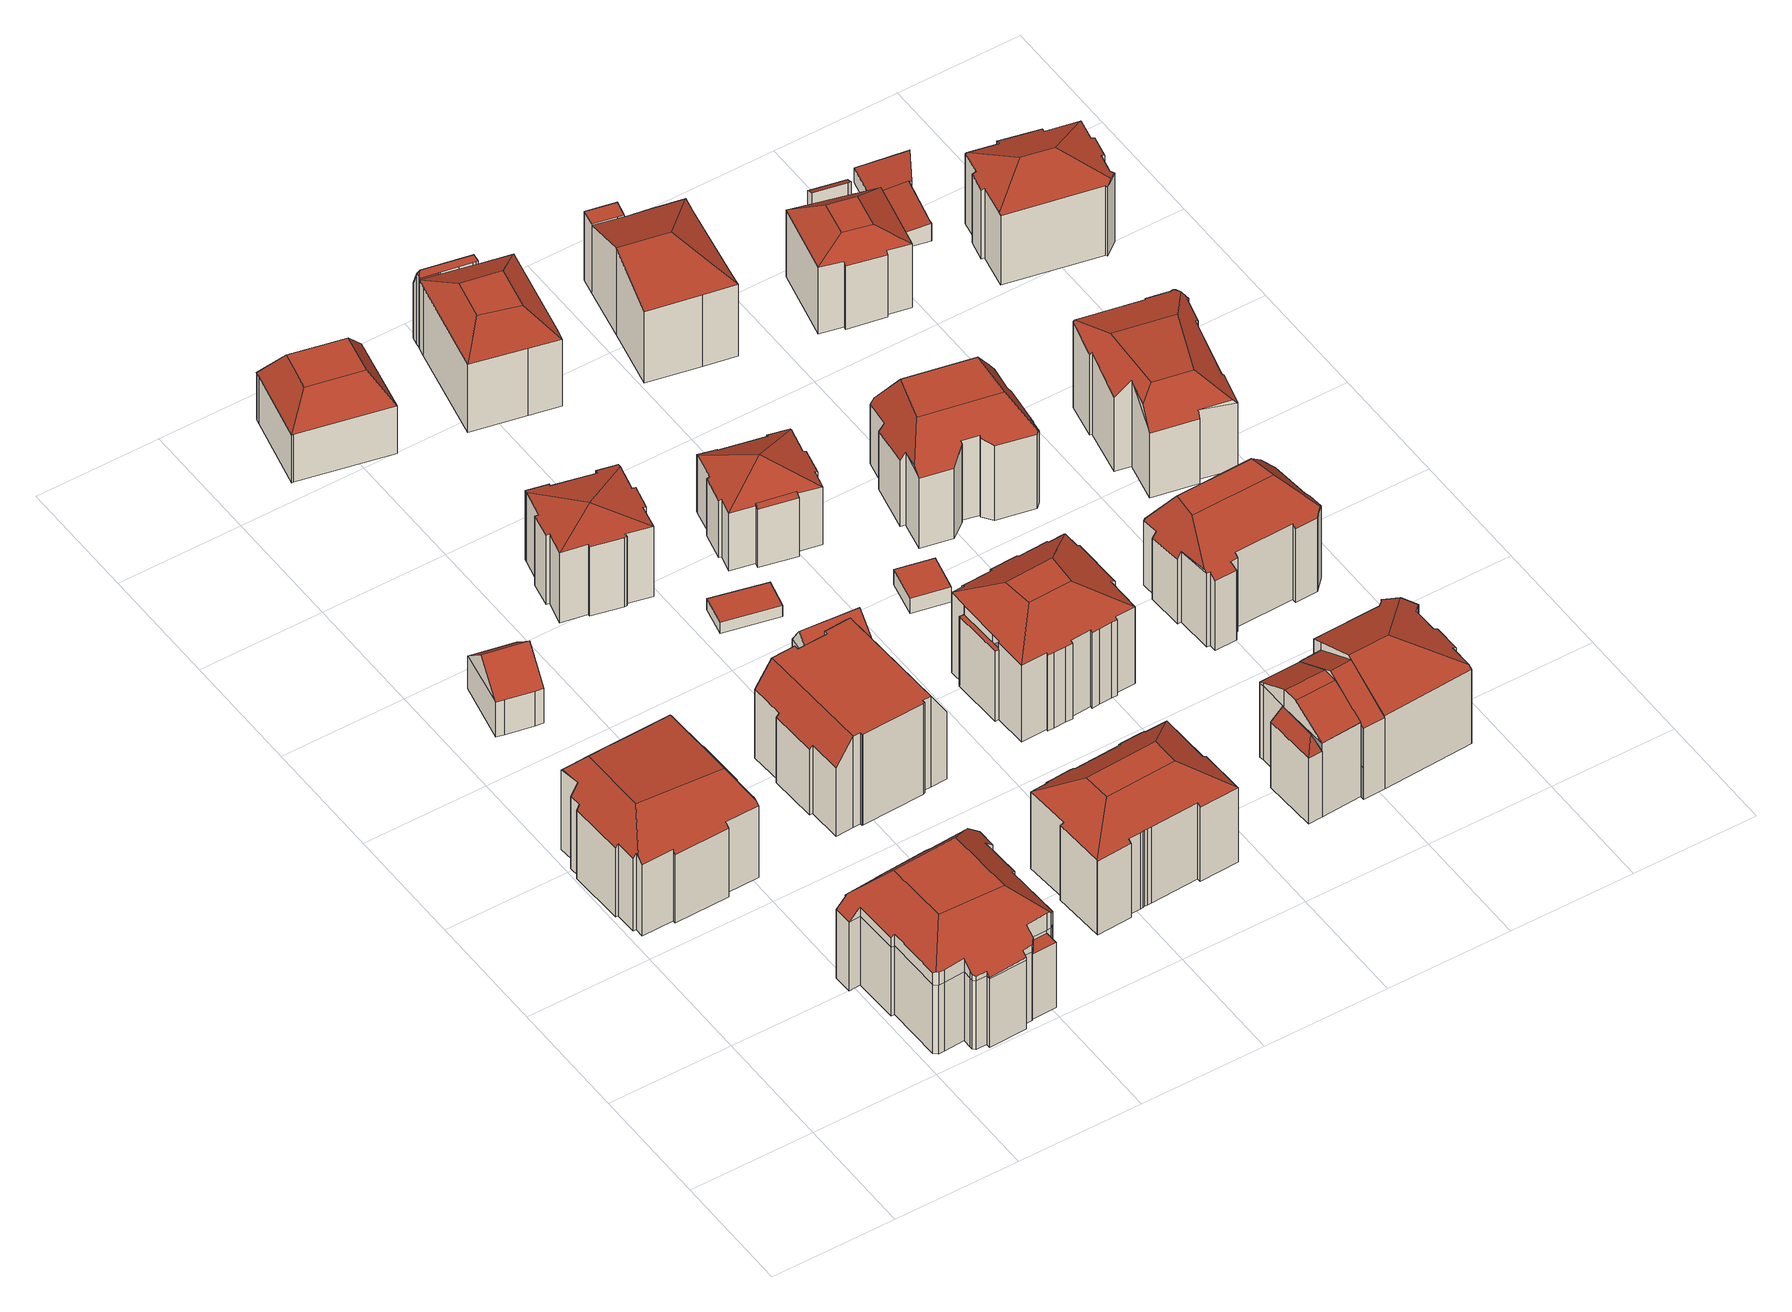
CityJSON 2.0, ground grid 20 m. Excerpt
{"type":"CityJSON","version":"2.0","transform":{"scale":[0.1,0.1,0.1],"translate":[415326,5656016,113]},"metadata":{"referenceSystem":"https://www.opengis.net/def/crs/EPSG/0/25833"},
"CityObjects":{
"building1":{"type":"Building","attributes":{"Dachtyp_tdc":"tdcFreeFormRoof","Gemeindeschluessel":14612000,"Dachneigung":2.92,"QualitaetDacherkennung":40,"Geometrietyp2DReferenz":"3000","measuredHeight":18.97,"function":"31001_9998","roofType":"5000"},"geometry":[{"type":"Solid","lod":"2","boundaries":[[[[0,1,2,3]],[[1,4,5,2]],[[4,6,7,5]],[[6,8,9,7]],[[8,10,11,9]],[[10,12,13,11]],[[12,14,15,13]],[[14,16,17,15]],[[16,18,19,17]],[[18,20,21,19]],[[20,22,23,21]],[[22,24,25,23]],[[24,26,27,25]],[[26,28,29,27]],[[28,30,31,29]],[[30,32,33,31]],[[32,34,35,33]],[[34,36,37,35]],[[36,38,39,37]],[[38,40,41,39]],[[40,42,43,41]],[[42,44,45,43]],[[44,46,47,45]],[[46,48,49,47]],[[48,50,51,49]],[[50,52,53,51]],[[52,54,55,53]],[[54,56,57,55]],[[56,58,59,57]],[[58,60,61,59]],[[60,62,63,61]],[[62,64,65,63]],[[64,66,67,65]],[[66,68,69,67]],[[68,70,71,69]],[[70,0,3,71]],[[72,73,68,66,64,62,60,58,56,54,74,75]],[[76,77,26,24,22,20,18,16,14,12,10,8,6,4,1,0,70,73,72]],[[30,28,77,76,78,79,40,38,36,34,32]],[[44,42,79,78,75,74,52,50,48,46]],[[75,78,76,72]],[[28,26,77]],[[42,40,79]],[[54,52,74]],[[70,68,73]],[[3,2,5,7,9,11,13,15,17,19,21,23,25,27,29,31,33,35,37,39,41,43,45,47,49,51,53,55,57,59,61,63,65,67,69,71]]]],"semantics":{"surfaces":[{"type":"WallSurface"},{"type":"RoofSurface"},{"type":"GroundSurface"}],"values":[[0,0,0,0,0,0,0,0,0,0,0,0,0,0,0,0,0,0,0,0,0,0,0,0,0,0,0,0,0,0,0,0,0,0,0,0,1,1,1,1,1,0,0,0,0,2]]}}]},
"building2":{"type":"Building","attributes":{"Gemeindeschluessel":14612000,"Dachtyp_tdc":"tdcFreeFormRoof","Dachneigung":37.16,"QualitaetDacherkennung":44,"Geometrietyp2DReferenz":"3000","measuredHeight":19.79,"function":"31001_9998","roofType":"5000"},"geometry":[{"type":"Solid","lod":"2","boundaries":[[[[80,81,82,83]],[[81,84,85,82]],[[84,86,87,85]],[[86,88,89,87]],[[88,90,91,89]],[[90,92,93,91]],[[92,94,95,93]],[[94,96,97,95]],[[96,98,99,97]],[[98,100,101,99]],[[100,102,103,101]],[[102,104,105,103]],[[104,106,107,105]],[[106,108,109,107]],[[108,110,111,109]],[[110,112,113,111]],[[112,114,115,113]],[[114,116,117,115]],[[116,118,119,117]],[[118,120,121,119]],[[120,122,123,121]],[[122,124,125,123]],[[124,126,127,125]],[[126,128,129,127]],[[128,130,131,129]],[[130,132,133,131]],[[132,134,135,133]],[[134,136,137,135]],[[136,138,139,137]],[[138,140,141,139]],[[140,142,143,141]],[[142,144,145,143]],[[144,146,147,145]],[[146,148,149,147]],[[148,150,151,149]],[[150,80,83,151]],[[152,153,154,155,156,157,158,159,160,161,162,163]],[[164,165,166,167,168,161,160,169,170,171,172,173,174,175,176,177,178,179]],[[180,181,182,170,169,183,184,185,144,142,186]],[[187,188,189,190,191,192,193,184,183,159,158]],[[169,160,159,183]],[[148,193,192,150]],[[146,185,184,193,148]],[[150,192,191,80]],[[80,191,190,81]],[[81,190,189,84]],[[84,189,188,86]],[[86,188,187,88]],[[88,187,158,157,90]],[[140,186,142]],[[138,180,186,140]],[[144,185,146]],[[134,182,181,136]],[[132,171,170,182,134]],[[136,181,180,138]],[[116,179,178,118]],[[114,164,179,116]],[[118,178,177,120]],[[120,177,176,122]],[[122,176,175,124]],[[124,175,174,126]],[[126,174,173,128]],[[128,173,172,130]],[[130,172,171,132]],[[106,168,167,108]],[[104,162,161,168,106]],[[108,167,166,110]],[[110,166,165,112]],[[112,165,164,114]],[[102,163,162,104]],[[100,152,163,102]],[[90,157,156,92]],[[92,156,155,94]],[[94,155,154,96]],[[96,154,153,98]],[[98,153,152,100]],[[83,82,85,87,89,91,93,95,97,99,101,103,105,107,109,111,113,115,117,119,121,123,125,127,129,131,133,135,137,139,141,143,145,147,149,151]]]],"semantics":{"surfaces":[{"type":"WallSurface"},{"type":"RoofSurface"},{"type":"GroundSurface"}],"values":[[0,0,0,0,0,0,0,0,0,0,0,0,0,0,0,0,0,0,0,0,0,0,0,0,0,0,0,0,0,0,0,0,0,0,0,0,1,1,1,1,1,0,0,0,0,0,0,0,0,0,0,0,0,0,0,0,0,0,0,0,0,0,0,0,0,0,0,0,0,0,0,0,0,0,0,0,2]]}}]},
"building3":{"type":"Building","attributes":{"Dachtyp_tdc":"tdcFreeFormRoof","Gemeindeschluessel":14612000,"Dachneigung":43.73,"QualitaetDacherkennung":71,"Geometrietyp2DReferenz":"3000","measuredHeight":10.92,"function":"31001_9998","roofType":"5000"},"geometry":[{"type":"Solid","lod":"2","boundaries":[[[[194,195,196,197]],[[195,198,199,196]],[[198,200,201,199]],[[200,202,203,201]],[[202,204,205,203]],[[204,206,207,205]],[[206,208,209,207]],[[208,194,197,209]],[[204,202,200,198,210,211]],[[208,206,211,210,195,194]],[[198,195,210]],[[206,204,211]],[[197,196,199,201,203,205,207,209]]]],"semantics":{"surfaces":[{"type":"WallSurface"},{"type":"RoofSurface"},{"type":"GroundSurface"}],"values":[[0,0,0,0,0,0,0,0,1,1,0,0,2]]}}]},
"building4":{"type":"Building","attributes":{"Dachtyp_tdc":"tdcPolyFlatRoof","Gemeindeschluessel":14612000,"Dachneigung":0,"QualitaetDacherkennung":7,"Geometrietyp2DReferenz":"3000","measuredHeight":12.41,"function":"31001_9998","roofType":"1000"},"geometry":[{"type":"Solid","lod":"2","boundaries":[[[[212,213,214,215]],[[213,216,217,214]],[[216,218,219,217]],[[218,220,221,219]],[[220,212,215,221]],[[220,218,216,213,212]],[[215,214,217,219,221]]]],"semantics":{"surfaces":[{"type":"WallSurface"},{"type":"RoofSurface"},{"type":"GroundSurface"}],"values":[[0,0,0,0,0,1,2]]}}]},
"building5":{"type":"Building","attributes":{"Dachtyp_tdc":"tdcCutGableRoof","Gemeindeschluessel":14612000,"Dachneigung":0.149,"QualitaetDacherkennung":58,"Geometrietyp2DReferenz":"3000","measuredHeight":17.35,"function":"31001_9998","roofType":"9999"},"geometry":[{"type":"Solid","lod":"2","boundaries":[[[[222,223,224,225]],[[223,226,227,224]],[[226,228,229,227]],[[230,231,232,233]],[[231,234,235,232]],[[234,236,237,235]],[[236,238,239,237]],[[238,240,241,239]],[[240,242,243,241]],[[242,244,245,243]],[[244,246,247,245]],[[246,248,249,247]],[[248,250,251,249]],[[250,252,253,251]],[[252,254,255,253]],[[254,256,257,255]],[[256,258,259,257]],[[258,260,261,259]],[[260,262,263,261]],[[262,264,265,263]],[[264,266,267,265]],[[266,268,269,267]],[[228,270,271,229]],[[270,272,273,271]],[[272,230,233,273]],[[268,274,275,269]],[[274,276,277,275]],[[276,278,279,277]],[[278,222,225,279]],[[274,268,266,264,262,260,258,256,254]],[[240,238,236,234,231,230,272,270]],[[254,252,250,248,246,244,242,240,270,228,226,223,222,278,276,274]],[[225,224,227,229,271,273,233,232,235,237,239,241,243,245,247,249,251,253,255,257,259,261,263,265,267,269,275,277,279]]]],"semantics":{"surfaces":[{"type":"WallSurface"},{"type":"RoofSurface"},{"type":"GroundSurface"}],"values":[[0,0,0,0,0,0,0,0,0,0,0,0,0,0,0,0,0,0,0,0,0,0,0,0,0,0,0,0,0,1,1,1,2]]}}]},
"building6":{"type":"Building","attributes":{"Dachtyp_tdc":"tdcFreeFormRoof","Gemeindeschluessel":14612000,"Dachneigung":59.15,"QualitaetDacherkennung":68,"Geometrietyp2DReferenz":"3000","measuredHeight":14.3,"function":"31001_9998","roofType":"5000"},"geometry":[{"type":"Solid","lod":"2","boundaries":[[[[280,281,282,283]],[[281,284,285,282]],[[284,286,287,285]],[[286,288,289,287]],[[288,290,291,289]],[[290,280,283,291]],[[292,293,290,288,294]],[[280,290,293,295]],[[280,295,296,284,281]],[[296,292,294,286,284]],[[295,293,292,296]],[[288,286,294]],[[283,282,285,287,289,291]]]],"semantics":{"surfaces":[{"type":"WallSurface"},{"type":"RoofSurface"},{"type":"GroundSurface"}],"values":[[0,0,0,0,0,0,1,1,1,1,1,0,2]]}}]},
"building7":{"type":"Building","attributes":{"Dachtyp_tdc":"tdcTentRoof","Gemeindeschluessel":14612000,"Dachneigung":12.76,"QualitaetDacherkennung":76,"Geometrietyp2DReferenz":"3000","measuredHeight":14.74,"function":"31001_9998","roofType":"3500"},"geometry":[{"type":"Solid","lod":"2","boundaries":[[[[297,298,299,300]],[[298,301,302,299]],[[301,303,304,302]],[[303,305,306,304]],[[305,307,308,306]],[[307,309,310,308]],[[309,311,312,310]],[[311,313,314,312]],[[313,315,316,314]],[[315,317,318,316]],[[317,319,320,318]],[[319,321,322,320]],[[321,323,324,322]],[[323,325,326,324]],[[325,327,328,326]],[[327,329,330,328]],[[329,331,332,330]],[[331,333,334,332]],[[333,335,336,334]],[[335,337,338,336]],[[337,339,340,338]],[[339,341,342,340]],[[341,297,300,342]],[[313,311,309,307,305,303,343]],[[327,325,323,321,319,317,315,313,343]],[[337,335,333,331,329,327,343]],[[303,301,298,297,341,339,337,343]],[[300,299,302,304,306,308,310,312,314,316,318,320,322,324,326,328,330,332,334,336,338,340,342]]]],"semantics":{"surfaces":[{"type":"WallSurface"},{"type":"RoofSurface"},{"type":"GroundSurface"}],"values":[[0,0,0,0,0,0,0,0,0,0,0,0,0,0,0,0,0,0,0,0,0,0,0,1,1,1,1,2]]}}]},
"building8":{"type":"Building","attributes":{"Dachtyp_tdc":"tdcCutTentRoof","Gemeindeschluessel":14612000,"Dachneigung":33.69,"QualitaetDacherkennung":65,"Geometrietyp2DReferenz":"3000","measuredHeight":18.05,"function":"31001_9998","roofType":"9999"},"geometry":[{"type":"Solid","lod":"2","boundaries":[[[[344,345,346,347]],[[345,348,349,346]],[[348,350,351,349]],[[350,352,353,351]],[[352,354,355,353]],[[354,356,357,355]],[[356,358,359,357]],[[358,360,361,359]],[[360,362,363,361]],[[362,364,365,363]],[[364,366,367,365]],[[366,368,369,367]],[[368,370,371,369]],[[370,372,373,371]],[[372,374,375,373]],[[374,376,377,375]],[[376,378,379,377]],[[378,380,381,379]],[[380,382,383,381]],[[382,384,385,383]],[[384,386,387,385]],[[386,388,389,387]],[[388,390,391,389]],[[390,392,393,391]],[[392,394,395,393]],[[394,396,397,395]],[[396,398,399,397]],[[398,400,401,399]],[[400,402,403,401]],[[402,404,405,403]],[[404,344,347,405]],[[368,366,364,362,360,358,356,354,352,350,348,345,344,406,407]],[[374,372,370,368,407,408]],[[400,398,396,394,392,390,388,386,384,382,380,378,376,374,408,409]],[[344,404,402,400,409,406]],[[409,408,407,406]],[[347,346,349,351,353,355,357,359,361,363,365,367,369,371,373,375,377,379,381,383,385,387,389,391,393,395,397,399,401,403,405]]]],"semantics":{"surfaces":[{"type":"WallSurface"},{"type":"RoofSurface"},{"type":"GroundSurface"}],"values":[[0,0,0,0,0,0,0,0,0,0,0,0,0,0,0,0,0,0,0,0,0,0,0,0,0,0,0,0,0,0,0,1,1,1,1,1,2]]}}]},
"building9":{"type":"Building","attributes":{"Dachtyp_tdc":"tdcPolyFlatRoof","Gemeindeschluessel":14612000,"Dachneigung":0,"QualitaetDacherkennung":69,"Geometrietyp2DReferenz":"3000","measuredHeight":2.19,"function":"31001_9998","roofType":"1000"},"geometry":[{"type":"Solid","lod":"2","boundaries":[[[[410,411,412,413]],[[411,414,415,412]],[[414,416,417,415]],[[416,410,413,417]],[[416,414,411,410]],[[413,412,415,417]]]],"semantics":{"surfaces":[{"type":"WallSurface"},{"type":"RoofSurface"},{"type":"GroundSurface"}],"values":[[0,0,0,0,1,2]]}}]},
"building10":{"type":"Building","attributes":{"Dachtyp_tdc":"tdcGableRoof","Gemeindeschluessel":14612000,"Dachneigung":43.42,"QualitaetDacherkennung":4,"Geometrietyp2DReferenz":"3000","measuredHeight":6.73,"function":"31001_9998","roofType":"3100"},"geometry":[{"type":"Solid","lod":"2","boundaries":[[[[418,419,420,421]],[[419,422,423,420]],[[422,424,425,423]],[[424,418,421,425]],[[422,419,426]],[[418,424,427]],[[419,418,427,426]],[[424,422,426,427]],[[421,420,423,425]]]],"semantics":{"surfaces":[{"type":"WallSurface"},{"type":"RoofSurface"},{"type":"GroundSurface"}],"values":[[0,0,0,0,0,0,1,1,2]]}}]},
"building11":{"type":"Building","attributes":{"Gemeindeschluessel":14612000,"Geometrietyp2DReferenz":"3000","function":"31001_9998","roofType":"9999"},"children":["building11-1","building11-2"]},
"building11-1":{"type":"BuildingPart","attributes":{"Dachtyp_tdc":"tdcFreeFormRoof","Dachneigung":67.59,"QualitaetDacherkennung":18,"Geometrietyp2DReferenz":"3000","measuredHeight":14.38,"roofType":"5000"},"parents":["building11"],"geometry":[{"type":"MultiSurface","lod":"2","boundaries":[[[428,429,430,431]],[[429,432,433,430]],[[432,434,435,433]],[[434,436,437,435]],[[436,438,439,437]],[[438,440,441,442,439]],[[443,444,445,446,447]],[[444,448,449,445]],[[440,438,450]],[[438,436,434,432,429,428,448,451,450]],[[448,444,451]],[[444,443,440,450,451]],[[449,431,430,433,435,437,439,442,446,445]],[[448,428,431,449]]],"semantics":{"surfaces":[{"type":"WallSurface"},{"type":"RoofSurface"},{"type":"GroundSurface"}],"values":[0,0,0,0,0,0,0,0,1,1,1,1,2,0]}}]},
"building11-2":{"type":"BuildingPart","attributes":{"Dachtyp_tdc":"tdcCutTentRoof","Dachneigung":18.08,"QualitaetDacherkennung":42,"Geometrietyp2DReferenz":"3000","measuredHeight":15.03,"roofType":"9999"},"parents":["building11"],"geometry":[{"type":"MultiSurface","lod":"2","boundaries":[[[452,447,446,453]],[[441,454,455,442]],[[456,457,458,459]],[[457,460,461,458]],[[460,462,463,461]],[[462,452,453,463]],[[447,452,462,464,465]],[[454,441,447,465,466]],[[457,456,467,454,466,468]],[[462,460,457,468,464]],[[468,466,465,464]],[[453,446,442,455,469,459,458,461,463]],[[454,467,469,455]],[[467,456,459,469]]],"semantics":{"surfaces":[{"type":"WallSurface"},{"type":"RoofSurface"},{"type":"GroundSurface"}],"values":[0,0,0,0,0,0,1,1,1,1,1,2,0,0]}}]},
"building12":{"type":"Building","attributes":{"Gemeindeschluessel":14612000,"Geometrietyp2DReferenz":"3000","function":"31001_9998","roofType":"9999"},"children":["building12-1","building12-2"]},
"building12-1":{"type":"BuildingPart","attributes":{"Dachtyp_tdc":"tdcPolyFlatRoof","Dachneigung":24.71,"QualitaetDacherkennung":36,"Geometrietyp2DReferenz":"3000","measuredHeight":11.53,"roofType":"2100"},"parents":["building12"],"geometry":[{"type":"MultiSurface","lod":"2","boundaries":[[[470,471,472,473]],[[471,474,472]],[[475,476,477,478,479]],[[476,470,473,477]],[[476,475,471,470]],[[473,472,478,477]]],"semantics":{"surfaces":[{"type":"WallSurface"},{"type":"RoofSurface"},{"type":"GroundSurface"}],"values":[0,0,0,0,1,2]}}]},
"building12-2":{"type":"BuildingPart","attributes":{"Dachtyp_tdc":"tdcTentRoof","Dachneigung":28.7,"QualitaetDacherkennung":68,"Geometrietyp2DReferenz":"3000","measuredHeight":14.31,"roofType":"3500"},"parents":["building12"],"geometry":[{"type":"MultiSurface","lod":"2","boundaries":[[[480,481,482,483]],[[481,484,485,482]],[[484,486,487,485]],[[486,488,489,487]],[[488,490,491,489]],[[490,492,493,491]],[[492,494,495,493]],[[494,496,497,495]],[[496,498,499,497]],[[498,500,478,499]],[[500,479,478]],[[474,501,502,472]],[[501,503,504,502]],[[503,505,506,504]],[[505,507,508,506]],[[507,509,510,508]],[[509,511,512,510]],[[511,513,514,512]],[[513,515,516,514]],[[515,480,483,516]],[[498,496,494,492,490,488,517]],[[501,474,479,500,498,517]],[[511,509,507,505,503,501,517]],[[488,486,484,481,480,515,513,511,517]],[[483,482,485,487,489,491,493,495,497,499,478,472,502,504,506,508,510,512,514,516]]],"semantics":{"surfaces":[{"type":"WallSurface"},{"type":"RoofSurface"},{"type":"GroundSurface"}],"values":[0,0,0,0,0,0,0,0,0,0,0,0,0,0,0,0,0,0,0,0,1,1,1,1,2]}}]},
"building13":{"type":"Building","attributes":{"Gemeindeschluessel":14612000,"Geometrietyp2DReferenz":"3000","function":"31001_9998","roofType":"9999"},"children":["building13-1","building13-2"]},
"building13-1":{"type":"BuildingPart","attributes":{"Dachtyp_tdc":"tdcPolyFlatRoof","Dachneigung":0,"QualitaetDacherkennung":13,"Geometrietyp2DReferenz":"3000","measuredHeight":13.25,"roofType":"1000"},"parents":["building13"],"geometry":[{"type":"MultiSurface","lod":"2","boundaries":[[[518,519,520,521]],[[522,523,524,525]],[[523,518,521,524]],[[523,522,526,519,518]],[[521,520,527,525,524]]],"semantics":{"surfaces":[{"type":"WallSurface"},{"type":"RoofSurface"},{"type":"GroundSurface"}],"values":[0,0,0,1,2]}}]},
"building13-2":{"type":"BuildingPart","attributes":{"Dachtyp_tdc":"tdcCutTentRoof","Dachneigung":29.15,"QualitaetDacherkennung":55,"Geometrietyp2DReferenz":"3000","measuredHeight":18.11,"roofType":"9999"},"parents":["building13"],"geometry":[{"type":"MultiSurface","lod":"2","boundaries":[[[528,520,519]],[[528,529,530,520]],[[529,531,532,530]],[[531,533,534,532]],[[533,535,536,534]],[[535,537,538,536]],[[537,539,540,538]],[[539,541,542,540]],[[541,543,544,542]],[[543,545,546,544]],[[545,547,548,546]],[[547,549,550,548]],[[549,551,552,550]],[[551,553,554,552]],[[553,555,556,554]],[[555,557,558,556]],[[557,559,560,558]],[[559,561,562,560]],[[529,528,563,564,565,566,567]],[[566,568,569,567]],[[520,530,532,534,536,538,540,542,544,546,548,550,552,554,556,558,560,562,570,571,572,573,574,575,576,577,578,579,580,581,525,527]],[[561,582,570,562]],[[582,583,571,570]],[[583,584,572,571]],[[584,585,573,572]],[[585,586,574,573]],[[586,587,575,574]],[[587,588,576,575]],[[588,589,577,576]],[[589,590,578,577]],[[590,591,579,578]],[[591,592,580,579]],[[592,565,581,580]],[[565,564,522,525,581]],[[549,547,545,543,541,539,537,535,533,531,529,567,569]],[[559,557,555,553,551,549,569,568]],[[565,592,591,590,589,588,587,586,585,584,583,582,561,559,568,566]]],"semantics":{"surfaces":[{"type":"WallSurface"},{"type":"RoofSurface"},{"type":"GroundSurface"}],"values":[0,0,0,0,0,0,0,0,0,0,0,0,0,0,0,0,0,0,1,1,2,0,0,0,0,0,0,0,0,0,0,0,0,0,1,1,1]}}]},
"building14":{"type":"Building","attributes":{"Dachtyp_tdc":"tdcPolyFlatRoof","Gemeindeschluessel":14612000,"Dachneigung":0,"QualitaetDacherkennung":43,"Geometrietyp2DReferenz":"3000","measuredHeight":2.86,"function":"31001_9998","roofType":"1000"},"geometry":[{"type":"Solid","lod":"2","boundaries":[[[[593,594,595,596]],[[594,597,598,595]],[[597,599,600,598]],[[599,593,596,600]],[[599,597,594,593]],[[596,595,598,600]]]],"semantics":{"surfaces":[{"type":"WallSurface"},{"type":"RoofSurface"},{"type":"GroundSurface"}],"values":[[0,0,0,0,1,2]]}}]},
"building15":{"type":"Building","attributes":{"Gemeindeschluessel":14612000,"Geometrietyp2DReferenz":"3000","function":"31001_9998","roofType":"9999"},"children":["building15-1","building15-2","building15-3","building15-4"]},
"building15-1":{"type":"BuildingPart","attributes":{"Dachtyp_tdc":"tdcGableRoof","Dachneigung":31.82,"QualitaetDacherkennung":51,"Geometrietyp2DReferenz":"3000","measuredHeight":18.33,"roofType":"3100"},"parents":["building15"],"geometry":[{"type":"MultiSurface","lod":"2","boundaries":[[[601,602,603,604]],[[605,606,607,608,609,610]],[[602,601,611,612,613,614,615]],[[606,605,612,611,616]],[[604,603,617,608,607,618]]],"semantics":{"surfaces":[{"type":"WallSurface"},{"type":"RoofSurface"},{"type":"GroundSurface"}],"values":[0,0,1,1,2]}}]},
"building15-2":{"type":"BuildingPart","attributes":{"Dachtyp_tdc":"tdcFreeFormRoof","Dachneigung":30.45,"QualitaetDacherkennung":31,"Geometrietyp2DReferenz":"3000","measuredHeight":18.86,"roofType":"5000"},"parents":["building15"],"geometry":[{"type":"MultiSurface","lod":"2","boundaries":[[[619,620,621,622]],[[620,623,624,621]],[[623,625,626,624]],[[625,627,628,626]],[[627,629,630,628]],[[629,631,632,630]],[[631,633,634,632]],[[633,635,636,634]],[[635,637,638,636]],[[637,639,640,638]],[[639,641,642,640]],[[641,643,644,642]],[[643,645,601,604,644]],[[641,639,637,635,633,631,629,627,625,646]],[[625,623,620,619,647,648,649,646]],[[649,645,643,641,646]],[[618,607,650,622,621,624,626,628,630,632,634,636,638,640,642,644,604]],[[648,647,650,607,606]],[[647,619,622,650]]],"semantics":{"surfaces":[{"type":"WallSurface"},{"type":"RoofSurface"},{"type":"GroundSurface"}],"values":[0,0,0,0,0,0,0,0,0,0,0,0,0,1,1,1,2,0,0]}}]},
"building15-3":{"type":"BuildingPart","attributes":{"Dachtyp_tdc":"tdcFreeFormRoof","Dachneigung":70.49,"QualitaetDacherkennung":50,"Geometrietyp2DReferenz":"3000","measuredHeight":15.69,"roofType":"5000"},"parents":["building15"],"geometry":[{"type":"MultiSurface","lod":"2","boundaries":[[[651,652,653,654]],[[652,655,656,653]],[[657,658,659,660]],[[658,651,654,659]],[[655,652,651,661]],[[651,658,662,661]],[[658,657,662]],[[657,655,661,662]],[[654,653,656,660,659]]],"semantics":{"surfaces":[{"type":"WallSurface"},{"type":"RoofSurface"},{"type":"GroundSurface"}],"values":[0,0,0,0,1,1,1,1,2]}}]},
"building15-4":{"type":"BuildingPart","attributes":{"Dachtyp_tdc":"tdcCutGableRoof","Dachneigung":29.33,"QualitaetDacherkennung":49,"Geometrietyp2DReferenz":"3000","measuredHeight":17.57,"roofType":"9999"},"parents":["building15"],"geometry":[{"type":"MultiSurface","lod":"2","boundaries":[[[663,664,665,656,655]],[[664,666,667,665]],[[666,609,608,667]],[[668,669,657,660,617,670,615]],[[671,613,672,673,669]],[[674,675,676,677,678,679,610]],[[673,672,680,678,677]],[[663,676,675,664]],[[669,673,677,676,663]],[[664,675,674,666]],[[666,674,610,609]],[[668,671,669]],[[660,656,665,667,608,617]]],"semantics":{"surfaces":[{"type":"WallSurface"},{"type":"RoofSurface"},{"type":"GroundSurface"}],"values":[0,0,0,0,1,1,1,0,0,0,0,0,2]}}]},
"building16":{"type":"Building","attributes":{"Gemeindeschluessel":14612000,"Geometrietyp2DReferenz":"3000","function":"31001_9998","roofType":"9999"},"children":["building16-1","building16-2"]},
"building16-1":{"type":"BuildingPart","attributes":{"Dachtyp_tdc":"tdcPolyFlatRoof","Dachneigung":0,"QualitaetDacherkennung":43,"Geometrietyp2DReferenz":"3000","measuredHeight":13.05,"roofType":"1000"},"parents":["building16"],"geometry":[{"type":"MultiSurface","lod":"2","boundaries":[[[681,682,683,684,685]],[[682,686,687,683]],[[686,688,689,690,687]],[[686,682,681,688]],[[690,684,683,687]]],"semantics":{"surfaces":[{"type":"WallSurface"},{"type":"RoofSurface"},{"type":"GroundSurface"}],"values":[0,0,0,1,2]}}]},
"building16-2":{"type":"BuildingPart","attributes":{"Dachtyp_tdc":"tdcHipAndGableRoof","Dachneigung":16.32,"QualitaetDacherkennung":31,"Geometrietyp2DReferenz":"3000","measuredHeight":16.54,"roofType":"5000"},"parents":["building16"],"geometry":[{"type":"MultiSurface","lod":"2","boundaries":[[[691,685,684,692]],[[689,693,694,690]],[[693,695,696,694]],[[695,697,698,696]],[[697,699,700,698]],[[699,701,702,700]],[[701,703,704,702]],[[703,705,706,704]],[[705,691,692,706]],[[701,699,697,695,707]],[[695,693,689,685,691,707]],[[691,705,703,701,707]],[[692,684,690,694,696,698,700,702,704,706]]],"semantics":{"surfaces":[{"type":"WallSurface"},{"type":"RoofSurface"},{"type":"GroundSurface"}],"values":[0,0,0,0,0,0,0,0,0,1,1,1,2]}}]},
"building17":{"type":"Building","attributes":{"Dachtyp_tdc":"tdcFreeFormRoof","Gemeindeschluessel":14612000,"Dachneigung":31.4,"QualitaetDacherkennung":51,"Geometrietyp2DReferenz":"3000","measuredHeight":17.68,"function":"31001_9998","roofType":"5000"},"geometry":[{"type":"Solid","lod":"2","boundaries":[[[[708,709,710,711]],[[709,712,713,710]],[[712,714,715,713]],[[714,716,717,715]],[[716,718,719,717]],[[718,720,721,719]],[[720,722,723,721]],[[722,724,725,723]],[[724,726,727,725]],[[726,728,729,727]],[[728,730,731,729]],[[730,732,733,731]],[[732,734,735,733]],[[734,736,737,735]],[[736,738,739,737]],[[738,740,741,739]],[[740,742,743,741]],[[742,744,745,743]],[[744,746,747,745]],[[746,748,749,747]],[[748,750,751,749]],[[750,752,753,751]],[[752,754,755,753]],[[754,756,757,755]],[[756,758,759,757]],[[758,760,761,759]],[[760,762,763,761]],[[762,764,765,763]],[[764,766,767,765]],[[766,768,769,767]],[[768,708,711,769]],[[768,766,764,762,760,758,756,770,771,772,773,708]],[[772,774,775,718,716,714,712,709,773]],[[776,777,742,740,738,736,734,732,730,728,726,724,722,720,775,774]],[[746,744,777,776,771,770,754,752,750,748]],[[771,776,774,772]],[[744,742,777]],[[709,708,773]],[[720,718,775]],[[756,754,770]],[[711,710,713,715,717,719,721,723,725,727,729,731,733,735,737,739,741,743,745,747,749,751,753,755,757,759,761,763,765,767,769]]]],"semantics":{"surfaces":[{"type":"WallSurface"},{"type":"RoofSurface"},{"type":"GroundSurface"}],"values":[[0,0,0,0,0,0,0,0,0,0,0,0,0,0,0,0,0,0,0,0,0,0,0,0,0,0,0,0,0,0,0,1,1,1,1,1,0,0,0,0,2]]}}]},
"building18":{"type":"Building","attributes":{"Dachtyp_tdc":"tdcFreeFormRoof","Gemeindeschluessel":14612000,"Dachneigung":27.93,"QualitaetDacherkennung":33,"Geometrietyp2DReferenz":"3000","measuredHeight":17.88,"function":"31001_9998","roofType":"5000"},"geometry":[{"type":"Solid","lod":"2","boundaries":[[[[778,779,780]],[[781,782,783]],[[784,785,786]],[[787,788,789]],[[790,791,792,793,794,795,796,797,798,799,800,801,802,803,804,805,806,807,808,809,810,811,812,813,814,815,816,817,818,819]],[[820,821,791,790]],[[821,788,792,791]],[[788,787,793,792]],[[787,822,794,793]],[[822,823,795,794]],[[823,824,796,795]],[[824,825,797,796]],[[825,826,798,797]],[[826,827,799,798]],[[827,828,800,799]],[[828,829,801,800]],[[829,830,802,801]],[[830,779,803,802]],[[779,778,804,803]],[[778,831,805,804]],[[831,832,806,805]],[[832,833,807,806]],[[833,782,808,807]],[[782,781,809,808]],[[781,834,810,809]],[[834,835,811,810]],[[835,836,812,811]],[[836,837,813,812]],[[837,838,814,813]],[[838,839,815,814]],[[839,840,816,815]],[[840,841,817,816]],[[841,785,818,817]],[[785,784,819,818]],[[784,820,790,819]],[[842,780,779,830,829,828,827,826,825,824,823,822,787,789,843]],[[783,782,833,832,831,778,780,842,844]],[[845,786,785,841,840,839,838,837,836,835,834,781,783,844]],[[820,784,786,845,843,789,788,821]],[[843,845,844,842]]]],"semantics":{"surfaces":[{"type":"WallSurface"},{"type":"GroundSurface"},{"type":"RoofSurface"}],"values":[[0,0,0,0,1,0,0,0,0,0,0,0,0,0,0,0,0,0,0,0,0,0,0,0,0,0,0,0,0,0,0,0,0,0,0,2,2,2,2,2]]}}]},
"building19":{"type":"Building","attributes":{"Gemeindeschluessel":14612000,"Geometrietyp2DReferenz":"3000","function":"31001_9998","roofType":"9999"},"children":["building19-1","building19-2"]},
"building19-1":{"type":"BuildingPart","attributes":{"Dachtyp_tdc":"tdcPolyFlatRoof","Dachneigung":26.35,"QualitaetDacherkennung":27,"Geometrietyp2DReferenz":"3000","measuredHeight":14.61,"roofType":"2100"},"parents":["building19"],"geometry":[{"type":"MultiSurface","lod":"2","boundaries":[[[846,847,848]],[[846,849,850,847]],[[849,851,852,850]],[[851,853,854,855,852]],[[853,851,849,846]],[[847,850,852,855]]],"semantics":{"surfaces":[{"type":"WallSurface"},{"type":"RoofSurface"},{"type":"GroundSurface"}],"values":[0,0,0,0,1,2]}}]},
"building19-2":{"type":"BuildingPart","attributes":{"Dachtyp_tdc":"tdcCutTentRoof","Dachneigung":30.01,"QualitaetDacherkennung":41,"Geometrietyp2DReferenz":"3000","measuredHeight":14.96,"roofType":"9999"},"parents":["building19"],"geometry":[{"type":"MultiSurface","lod":"2","boundaries":[[[856,854,848,857,858,859]],[[860,856,859,861]],[[862,863,864,865,866,860,861,867]],[[861,859,858,867]],[[868,869,870,871,847,855,872,873,874,875]],[[864,863,869,868]],[[863,862,870,869]],[[862,857,871,870]],[[857,848,847,871]],[[854,856,872,855]],[[856,860,873,872]],[[860,866,874,873]],[[866,865,875,874]],[[865,864,868,875]],[[857,862,867,858]]],"semantics":{"surfaces":[{"type":"RoofSurface"},{"type":"GroundSurface"},{"type":"WallSurface"}],"values":[0,0,0,0,1,2,2,2,2,2,2,2,2,2,0]}}]},
"building20":{"type":"Building","attributes":{"Dachtyp_tdc":"tdcFreeFormRoof","Gemeindeschluessel":14612000,"Dachneigung":2.77,"QualitaetDacherkennung":30,"Geometrietyp2DReferenz":"3000","measuredHeight":18.16,"function":"31001_9998","roofType":"5000"},"geometry":[{"type":"Solid","lod":"2","boundaries":[[[[876,877,878,879]],[[877,880,881,878]],[[880,882,883,881]],[[882,884,885,883]],[[884,886,887,885]],[[886,888,889,887]],[[888,890,891,889]],[[890,892,893,891]],[[892,894,895,893]],[[894,896,897,895]],[[896,898,899,897]],[[898,900,901,899]],[[900,902,903,901]],[[902,904,905,903]],[[904,906,907,905]],[[906,908,909,907]],[[908,910,911,909]],[[910,912,913,911]],[[912,914,915,913]],[[914,916,917,915]],[[916,876,879,917]],[[914,918,919,920,921,876,916]],[[877,921,920,922,923,886,884,882,880]],[[924,896,894,892,890,888,923,922,925]],[[908,906,904,902,900,898,924,925,919,918,912,910]],[[919,925,922,920]],[[877,876,921]],[[888,886,923]],[[914,912,918]],[[898,896,924]],[[879,878,881,883,885,887,889,891,893,895,897,899,901,903,905,907,909,911,913,915,917]]]],"semantics":{"surfaces":[{"type":"WallSurface"},{"type":"RoofSurface"},{"type":"GroundSurface"}],"values":[[0,0,0,0,0,0,0,0,0,0,0,0,0,0,0,0,0,0,0,0,0,1,1,1,1,1,0,0,0,0,2]]}}]},
"building21":{"type":"Building","attributes":{"Gemeindeschluessel":14612000,"Geometrietyp2DReferenz":"3000","function":"31001_9998","roofType":"9999"},"children":["building21-1","building21-2"]},
"building21-1":{"type":"BuildingPart","attributes":{"Dachtyp_tdc":"tdcPolyFlatRoof","Dachneigung":3.37,"QualitaetDacherkennung":77,"Geometrietyp2DReferenz":"3000","measuredHeight":3.28,"roofType":"2100"},"parents":["building21"],"geometry":[{"type":"MultiSurface","lod":"2","boundaries":[[[926,927,928,929]],[[927,930,931,928]],[[932,933,934,935,936]],[[933,926,929,934]],[[933,932,937,930,927,926]],[[929,928,931,935,934]]],"semantics":{"surfaces":[{"type":"WallSurface"},{"type":"RoofSurface"},{"type":"GroundSurface"}],"values":[0,0,0,0,1,2]}}]},
"building21-2":{"type":"BuildingPart","attributes":{"Dachtyp_tdc":"tdcPolyFlatRoof","Dachneigung":7.21,"QualitaetDacherkennung":63,"Geometrietyp2DReferenz":"3000","measuredHeight":3.39,"roofType":"2100"},"parents":["building21"],"geometry":[{"type":"MultiSurface","lod":"2","boundaries":[[[938,936,935,939]],[[940,941,942,931,930]],[[941,943,944,942]],[[943,938,939,944]],[[943,941,940,937,936,938]],[[939,935,931,942,944]]],"semantics":{"surfaces":[{"type":"WallSurface"},{"type":"RoofSurface"},{"type":"GroundSurface"}],"values":[0,0,0,0,1,2]}}]},
"building22":{"type":"Building","attributes":{"Dachtyp_tdc":"tdcFreeFormRoof","Gemeindeschluessel":14612000,"Dachneigung":20.57,"QualitaetDacherkennung":51,"Geometrietyp2DReferenz":"3000","measuredHeight":15.82,"function":"31001_9998","roofType":"5000"},"geometry":[{"type":"Solid","lod":"2","boundaries":[[[[945,946,947,948]],[[946,949,950,947]],[[949,951,952,950]],[[951,953,954,952]],[[953,955,956,954]],[[955,957,958,956]],[[957,959,960,958]],[[959,961,962,960]],[[961,963,964,962]],[[963,965,966,964]],[[965,967,968,966]],[[967,969,970,968]],[[969,971,972,970]],[[971,973,974,972]],[[973,975,976,974]],[[975,977,978,976]],[[977,979,980,978]],[[979,981,982,980]],[[981,945,948,982]],[[967,965,983,984,985,977,975,973,971,969]],[[986,987,955,953,951,949,946,988]],[[984,983,963,961,959,957,987,986]],[[981,979,985,984,986,988,945]],[[946,945,988]],[[957,955,987]],[[965,963,983]],[[979,977,985]],[[948,947,950,952,954,956,958,960,962,964,966,968,970,972,974,976,978,980,982]]]],"semantics":{"surfaces":[{"type":"WallSurface"},{"type":"RoofSurface"},{"type":"GroundSurface"}],"values":[[0,0,0,0,0,0,0,0,0,0,0,0,0,0,0,0,0,0,0,1,1,1,1,0,0,0,0,2]]}}]}
},
"vertices":[
[23,639,158],[23,650,144],[23,650,6],[23,639,6],[29,657,136],[29,657,6],[60,658,136],[60,658,6],[67,651,145],[67,651,6],[67,640,158],[67,640,6],[91,641,159],[91,641,6],[92,622,181],[92,622,6],[121,623,181],[121,623,6],[121,641,159],[121,641,6],[144,642,159],[144,642,6],[160,642,159],[160,642,6],[167,643,159],[167,643,6],[180,643,159],[180,643,6],[205,644,145],[205,644,6],[207,585,145],[207,585,6],[212,585,138],[212,585,6],[215,509,137],[215,509,6],[210,509,143],[210,509,6],[212,460,142],[212,460,6],[208,460,149],[208,460,6],[208,446,143],[208,446,6],[154,445,143],[154,445,6],[154,438,136],[154,438,6],[66,436,136],[66,436,6],[66,441,142],[66,441,6],[15,440,141],[15,440,6],[15,455,151],[15,455,6],[10,455,143],[10,455,6],[9,490,143],[9,490,6],[5,490,137],[5,490,6],[2,581,136],[2,581,6],[7,582,144],[7,582,6],[6,602,143],[6,602,6],[18,603,162],[18,603,6],[15,639,158],[15,639,6],[39,609,196],[16,637,160],[15,450,151],[42,497,196],[179,619,189],[197,643,159],[183,493,189],[208,453,149],
[267,247,136],[351,250,136],[351,250,5],[267,247,5],[352,239,136],[352,239,5],[408,240,136],[408,240,5],[408,237,136],[408,237,5],[415,237,136],[415,237,5],[428,237,136],[428,237,5],[429,206,136],[429,206,5],[416,205,136],[416,205,5],[419,137,136],[419,137,5],[413,136,136],[413,136,5],[417,42,136],[417,42,5],[412,37,136],[412,37,5],[404,37,136],[404,37,5],[370,36,136],[370,36,5],[371,20,136],[371,20,5],[365,13,136],[365,13,5],[349,13,136],[349,13,5],[349,4,136],[349,4,5],[288,2,136],[288,2,5],[288,9,136],[288,9,5],[271,9,136],[271,9,5],[267,13,136],[267,13,5],[267,17,136],[267,17,5],[267,32,136],[267,32,5],[234,30,136],[234,30,5],[224,30,136],[224,30,5],[218,35,136],[218,35,5],[216,126,136],[216,126,5],[211,126,136],[211,126,5],[209,199,136],[209,199,5],[190,198,136],[190,198,5],[189,228,136],[189,228,5],[208,229,136],[208,229,5],[207,233,136],[207,233,5],[267,235,136],[267,235,5],[413,136,161],[419,137,157],[416,205,157],[429,206,145],[428,237,146],[415,237,157],[409,237,162],[363,198,203],[367,84,203],[409,37,168],[412,37,165],[417,42,161],[349,13,148],[365,13,149],[371,20,154],[370,36,166],[404,37,168],[262,87,203],[221,32,161],[224,30,160],[234,30,160],[267,32,162],[267,17,150],[267,13,147],[271,9,144],[288,9,145],[288,2,139],[349,4,142],[211,126,154],[216,126,159],[218,35,159],[258,191,203],[208,230,154],[208,229,154],[209,199,154],[408,237,162],[408,240,158],[352,239,155],[351,250,142],[267,247,139],[267,235,153],[207,233,150],
[71,862,76],[59,865,76],[59,865,10],[71,862,10],[79,964,72],[79,964,10],[149,949,72],[149,949,10],[141,916,105],[141,916,10],[138,901,119],[138,901,10],[128,851,76],[128,851,10],[115,853,76],[115,853,10],[69,915,120],[138,901,120],
[405,15,131],[365,13,131],[365,13,7],[405,15,7],[371,20,131],[371,20,7],[370,36,131],[370,36,7],[404,37,131],[404,37,7],
[482,456,179],[382,452,179],[382,452,6],[482,456,6],[380,452,179],[380,452,6],[380,456,179],[380,456,6],[337,508,136],[332,508,130],[332,508,6],[337,508,6],[329,585,130],[329,585,6],[334,585,136],[334,585,6],[331,641,136],[331,641,6],[360,643,179],[360,643,6],[399,645,179],[399,645,6],[399,638,179],[399,638,6],[448,640,179],[448,640,6],[448,646,179],[448,646,6],[451,646,179],[451,646,6],[484,648,179],[484,648,6],[491,648,179],[491,648,6],[508,648,150],[508,648,6],[517,649,134],[517,649,6],[520,592,133],[520,592,6],[525,593,124],[525,593,6],[529,511,124],[529,511,6],[523,511,134],[523,511,6],[525,463,134],[525,463,6],[368,456,179],[368,456,6],[339,454,136],[339,454,6],[499,462,179],[499,462,6],[485,462,179],[485,462,6],[485,457,179],[485,457,6],
[253,1398,94],[106,1430,94],[106,1430,3],[253,1398,3],[103,1430,94],[103,1430,3],[129,1549,93],[129,1549,3],[131,1558,92],[131,1558,3],[280,1526,92],[280,1526,3],[154,1520,145],[242,1501,145],[130,1558,93],[228,1435,146],[139,1454,146],
[344,980,138],[296,991,138],[296,991,6],[344,980,6],[296,995,139],[296,995,6],[255,1003,139],[255,1003,6],[264,1041,139],[264,1041,6],[259,1042,138],[259,1042,6],[267,1082,138],[267,1082,6],[272,1080,139],[272,1080,6],[282,1125,139],[282,1125,6],[283,1130,138],[283,1130,6],[317,1122,138],[317,1122,6],[316,1118,139],[316,1118,6],[383,1103,139],[383,1103,6],[384,1109,138],[384,1109,6],[416,1102,138],[416,1102,6],[415,1096,139],[415,1096,6],[405,1053,139],[405,1053,6],[411,1052,138],[411,1052,6],[402,1013,138],[402,1013,6],[397,1014,139],[397,1014,6],[389,975,139],[389,975,6],[349,984,139],[349,984,6],[349,980,138],[349,980,6],[335,1050,153],
[766,114,146],[766,113,146],[766,113,5],[766,114,5],[702,110,146],[702,110,5],[702,116,150],[702,116,5],[625,112,150],[625,112,5],[618,112,150],[618,112,5],[613,112,150],[613,112,5],[610,111,150],[610,111,5],[606,111,150],[606,111,5],[586,110,150],[586,110,5],[586,104,146],[586,104,5],[530,101,145],[530,101,5],[530,102,146],[530,102,5],[525,185,147],[525,185,5],[530,185,150],[530,185,5],[525,258,151],[525,258,5],[555,260,151],[555,260,5],[554,264,148],[554,264,5],[564,264,148],[564,264,5],[594,266,148],[594,266,5],[600,266,148],[600,266,5],[600,262,151],[600,262,5],[677,266,151],[677,266,5],[676,270,148],[676,270,5],[684,271,148],[684,271,5],[713,272,148],[713,272,5],[719,272,148],[719,272,5],[719,268,151],[719,268,5],[754,269,151],[754,269,5],[757,186,151],[757,186,5],[763,187,146],[763,187,5],[702,170,185],[586,164,185],[583,209,186],[700,215,186],
[424,865,28],[434,913,28],[434,913,7],[424,865,7],[523,892,28],[523,892,7],[512,845,28],[512,845,7],
[478,770,45],[573,762,45],[573,762,7],[478,770,7],[568,704,36],[568,704,7],[474,711,36],[474,711,7],[571,745,75],[477,752,75],
[393,1569,110],[428,1562,110],[428,1562,5],[393,1569,5],[425,1550,138],[425,1550,5],[451,1545,139],[451,1545,5],[471,1541,138],[471,1541,5],[475,1540,138],[475,1540,5],[474,1532,138],[474,1532,133],[474,1532,5],[389,1549,138],[390,1550,139],[390,1550,5],[389,1549,5],[389,1549,135],[391,1557,139],[391,1557,5],[470,1537,149],[394,1553,148],
[386,1534,135],[386,1534,5],[525,1522,132],[525,1522,5],[494,1370,132],[489,1349,132],[489,1349,5],[494,1370,5],[440,1359,133],[440,1359,5],[354,1377,135],[354,1377,5],[405,1432,155],[419,1497,155],[484,1486,153],[522,1506,132],[469,1415,153],[522,1506,5],
[536,942,118],[538,950,122],[538,950,7],[536,942,7],[538,950,117],[597,938,122],[595,929,118],[595,929,7],[597,938,7],[597,938,117],
[555,1068,117],[626,1052,118],[626,1052,7],[555,1068,7],[627,1057,115],[627,1057,7],[660,1049,115],[660,1049,7],[659,1045,118],[659,1045,7],[649,1002,118],[649,1002,7],[654,1001,115],[654,1001,7],[645,959,116],[645,959,7],[641,960,117],[641,960,7],[634,930,117],[634,930,7],[597,938,118],[500,958,117],[500,958,7],[507,986,117],[507,986,7],[503,987,115],[503,987,7],[513,1032,115],[513,1032,7],[517,1031,117],[517,1031,7],[526,1074,117],[526,1074,7],[527,1078,115],[527,1078,7],[556,1071,115],[556,1071,7],[579,1002,150],
[638,602,139],[645,602,139],[645,602,6],[638,602,6],[647,519,139],[641,519,139],[641,519,6],[647,519,6],[648,519,139],[648,519,6],
[645,602,157],[644,630,158],[644,630,6],[665,631,158],[665,631,6],[664,636,155],[664,636,6],[715,638,155],[715,638,6],[715,643,152],[715,643,6],[760,645,152],[760,645,6],[761,641,155],[761,641,6],[808,643,155],[808,643,6],[808,639,157],[808,639,6],[834,640,157],[834,640,6],[834,638,159],[834,638,6],[836,612,157],[836,612,6],[840,612,155],[840,612,6],[844,531,151],[844,531,6],[837,531,155],[837,531,6],[839,475,152],[839,475,6],[806,474,152],[806,474,6],[648,519,154],[647,519,153],[649,466,152],[704,532,187],[699,582,187],[775,535,187],[778,586,187],[806,469,6],[797,469,6],[777,468,6],[764,467,6],[764,471,6],[731,469,6],[731,465,6],[720,465,6],[700,464,6],[690,464,6],[690,467,6],[649,466,6],[806,469,150],[797,469,150],[777,468,150],[764,467,150],[764,471,152],[731,469,152],[731,465,150],[720,465,149],[700,464,150],[690,464,150],[690,467,152],
[718,743,35],[660,755,35],[660,755,6],[718,743,6],[672,814,35],[672,814,6],[731,801,35],[731,801,6],
[1008,118,142],[973,117,142],[973,117,7],[1008,118,7],[967,265,151],[1003,267,151],[1003,267,7],[967,265,7],[967,265,147],[967,265,150],[1005,196,190],[970,194,190],[972,148,161],[973,126,147],[973,124,146],[1005,202,187],[973,124,7],[1005,202,7],
[1111,287,159],[1120,296,155],[1120,296,7],[1111,287,7],[1124,301,153],[1124,301,7],[1143,283,161],[1143,283,7],[1161,266,152],[1161,266,7],[1157,262,154],[1157,262,7],[1148,252,158],[1148,252,7],[1150,212,156],[1150,212,7],[1156,212,153],[1156,212,7],[1158,169,151],[1158,169,7],[1152,169,154],[1152,169,7],[1154,133,152],[1154,133,7],[1154,126,148],[1154,126,7],[1008,118,146],[1071,204,195],[1002,283,160],[1003,267,167],[1005,202,195],[1002,283,7],
[881,206,132],[883,206,132],[883,206,7],[881,206,7],[903,207,132],[903,207,7],[907,120,132],[885,119,132],[885,119,7],[907,120,7],[893,195,164],[896,131,162],
[903,207,147],[902,255,147],[902,255,7],[901,263,147],[901,263,7],[973,124,147],[907,120,147],[973,124,142],[973,124,148],[970,183,181],[904,180,181],[901,263,150],[902,255,154],[903,207,181],[903,204,182],[969,207,182],[967,264,151],[970,190,181],
[642,1507,137],[647,1533,137],[647,1533,6],[642,1507,6],[642,1507,134],[694,1523,137],[694,1523,6],[688,1497,137],[688,1497,134],[688,1497,6],
[625,1422,171],[625,1422,6],[727,1490,134],[727,1490,6],[777,1480,134],[777,1480,6],[771,1454,135],[771,1454,6],[744,1318,141],[744,1318,6],[740,1296,142],[740,1296,6],[689,1306,142],[689,1306,6],[605,1323,142],[605,1323,6],[705,1406,171],
[739,852,140],[749,900,144],[749,900,6],[739,852,6],[741,902,131],[741,902,6],[757,978,116],[757,978,6],[764,976,129],[764,976,6],[774,1025,119],[774,1025,6],[790,1022,129],[790,1022,6],[792,1037,104],[792,1037,6],[818,1031,104],[818,1031,6],[815,1017,129],[815,1017,6],[822,1016,129],[822,1016,6],[823,1019,123],[823,1019,6],[909,1002,123],[909,1002,6],[908,997,131],[908,997,6],[915,995,131],[915,995,6],[917,1009,106],[917,1009,6],[941,1004,107],[941,1004,6],[939,990,131],[939,990,6],[952,988,118],[952,988,6],[942,943,127],[942,943,6],[949,942,115],[949,942,6],[933,864,130],[933,864,6],[929,865,138],[929,865,6],[923,836,143],[923,836,6],[915,828,147],[915,828,6],[854,841,148],[854,841,6],[842,857,156],[842,857,6],[843,860,158],[843,860,6],[816,866,158],[816,866,6],[815,862,155],[815,862,6],[789,842,140],[789,842,6],[918,831,150],[903,890,183],[777,916,183],[742,868,150],[800,989,183],[780,1024,129],[910,967,183],[944,989,131],
[957,539,140],[959,480,145],[959,485,148],[965,627,129],[954,627,127],[956,627,130],[1165,622,117],[1115,630,133],[1143,625,141],[1147,490,147],[1162,505,142],[1155,498,151],[1158,539,5],[1165,538,5],[1162,505,5],[1147,490,5],[1143,486,5],[1107,485,5],[1107,492,5],[1011,489,5],[1011,482,5],[999,481,5],[1000,469,5],[965,468,5],[965,480,5],[959,480,5],[957,539,5],[951,539,5],[949,598,5],[955,598,5],[954,627,5],[965,627,5],[981,628,5],[1012,628,5],[1025,629,5],[1025,633,5],[1030,639,5],[1062,639,5],[1066,634,5],[1066,628,5],[1115,630,5],[1165,622,5],[1158,539,140],[1165,538,132],[1143,486,145],[1107,485,145],[1107,492,149],[1011,489,149],[1011,482,145],[999,481,145],[1000,469,138],[965,468,138],[965,480,145],[951,539,128],[949,598,120],[955,598,130],[981,628,129],[1012,628,130],[1025,629,130],[1025,633,123],[1030,639,114],[1062,639,116],[1066,634,123],[1066,628,133],[983,552,183],[1118,556,183],[986,594,184],[1110,598,184],
[915,1380,151],[915,1380,5],[915,1380,130],[917,1393,144],[917,1393,5],[974,1381,144],[974,1381,5],[971,1368,151],[971,1368,128],[971,1368,5],
[1013,1358,126],[879,1388,132],[917,1348,154],[963,1339,152],[988,1244,126],[951,1282,152],[854,1272,132],[891,1264,130],[890,1259,126],[950,1247,124],[951,1252,128],[905,1292,154],[890,1259,5],[891,1264,5],[854,1272,5],[879,1388,5],[1013,1358,5],[988,1244,5],[951,1252,5],[950,1247,5],
[1054,762,127],[1067,826,168],[1067,826,4],[1054,762,4],[1042,831,144],[1042,831,4],[1057,907,160],[1057,907,4],[1053,908,156],[1053,908,4],[1064,964,168],[1064,964,4],[1168,944,170],[1168,944,4],[1169,946,169],[1169,946,4],[1205,938,170],[1205,938,4],[1210,940,169],[1210,940,4],[1212,937,170],[1212,937,4],[1218,921,168],[1218,921,4],[1220,917,165],[1220,917,4],[1217,916,167],[1217,916,4],[1210,879,159],[1210,879,4],[1206,880,162],[1206,880,4],[1189,790,144],[1189,790,4],[1193,789,139],[1193,789,4],[1184,743,130],[1184,743,4],[1128,755,137],[1128,755,4],[1126,748,127],[1126,748,4],[1177,745,137],[1142,786,180],[1080,798,180],[1059,786,160],[1083,903,185],[1066,964,170],[1215,927,172],[1180,884,185],
[1134,1469,39],[1104,1419,38],[1104,1419,6],[1134,1469,6],[1099,1420,37],[1099,1420,6],[1043,1432,34],[1055,1487,34],[1055,1487,6],[1043,1432,6],[1043,1432,33],[1063,1428,35],
[1025,1348,33],[1025,1348,6],[1099,1420,40],[1081,1342,40],[1081,1342,6],[1080,1335,40],[1080,1335,6],
[1111,1213,138],[1122,1268,139],[1122,1268,6],[1111,1213,6],[1117,1269,137],[1117,1269,6],[1124,1302,137],[1124,1302,6],[1130,1301,139],[1130,1301,6],[1137,1338,139],[1137,1338,6],[1185,1328,140],[1185,1328,6],[1187,1336,137],[1187,1336,6],[1251,1322,137],[1251,1322,6],[1249,1314,140],[1249,1314,6],[1302,1303,139],[1302,1303,6],[1295,1269,139],[1295,1269,6],[1301,1268,137],[1301,1268,6],[1293,1232,137],[1293,1232,6],[1288,1233,139],[1288,1233,6],[1281,1202,139],[1281,1202,6],[1286,1197,137],[1286,1197,6],[1263,1179,137],[1263,1179,6],[1261,1182,138],[1261,1182,6],[1301,1303,140],[1231,1259,164],[1274,1187,141],[1180,1270,164],[1139,1338,140],[1112,1218,140]
]}
